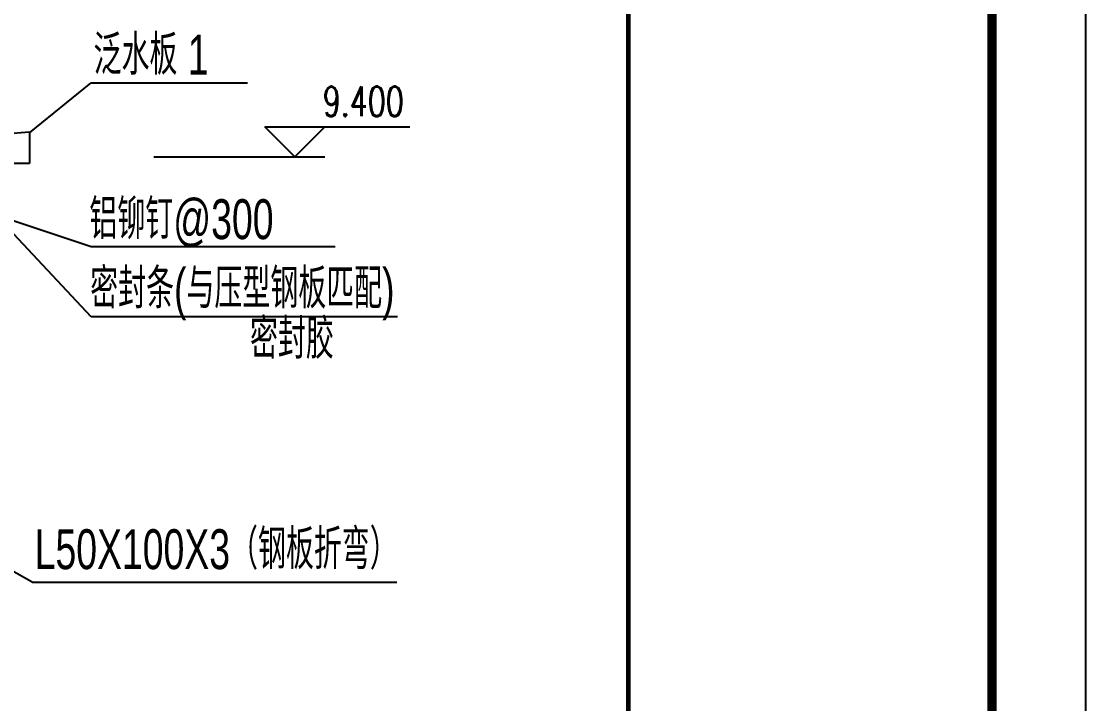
# Model space of a CAD drawing. Extents: x -21908402 to 2004492, y 83987 to 5079726.
# Drawn here: x 1883430 to 1900492, y 111185 to 122119 of the extents above; entities that cross this region are included whole.
import ezdxf

# ---------------------------------------------------------------- set-up
doc = ezdxf.new("R2010")
doc.units = 0
doc.header["$LTSCALE"] = 1000
doc.layers.get('0').update_dxf_attribs({"linetype": 'CONTINUOUS'})
for name, color, linetype in [('3', 123, 'CONTINUOUS'), ('PP-PM-TK', 7, 'CONTINUOUS'), ('PUB_DIM', 3, 'CONTINUOUS'), ('PUB_TEXT', 7, 'CONTINUOUS'), ('PUB_TITLE', 4, 'CONTINUOUS')]:
    doc.layers.add(name, color=color, linetype=linetype)
doc.styles.add('_TCH_DIM', font='SIMPLEX', dxfattribs={"bigfont": 'GBCBIG'})
doc.styles.add('SM', font='SIM08', dxfattribs={"width": 0.7, "height": 5, "bigfont": 'HZTXT'})

# ---------------------------------------------------------------- blocks, each defined once
blk = doc.blocks.new('TK')
at = {"layer": 'PP-PM-TK', "color": 4, "const_width": 74.2}
blk.add_lwpolyline([(1742537, 401993), (1742537, 341993)], dxfattribs=at)
blk = doc.blocks.new('H')
at = {"layer": '3', "color": 6}
for p, q in [((988773, -2467329), (989391, -2466828, 0)), ((989391, -2466828, 0), (990957, -2466828, 0)), ((986659, -2467503), (988773, -2467318)), ((988773, -2467318), (988773, -2467638)), ((988773, -2467638), (988581, -2467638)), ((989391, -2469173, 0), (988464, -2468186, 0)), ((989391, -2468470, 0), (988539, -2468189)), ((991836, -2468470, 0), (989391, -2468470, 0)), ((992459, -2469173, 0), (989391, -2469173, 0)), ((988798, -2471829), (986935, -2470783)), ((988798, -2471829), (992451, -2471829))]:
    blk.add_line(p, q, dxfattribs=at)
at = {"layer": 'PUB_DIM', "color": 6}
for p, q in [((991431, -2467569), (991131, -2467269)), ((991131, -2467269), (992581, -2467269)), ((991431, -2467569), (991731, -2467269)), ((990017, -2467569), (991731, -2467569))]:
    blk.add_line(p, q, dxfattribs=at)
at = {"layer": '3', "color": 6, "style": 'SM', "width": 0.7}
for s, p in [('泛水板 1', (989414, -2466748)), ('铝铆钉@300', (989372, -2468394, 0)), ('密封条(与压型钢板匹配)', (989380, -2469088, 0)), ('密封胶', (990981, -2469592, 0)), ('L50X100X3（钢板折弯）', (988824, -2471699))]:
    blk.add_text(s, height=400, dxfattribs=at).set_placement(p)
at = {"layer": 'PUB_TEXT', "color": 6, "style": '_TCH_DIM', "width": 0.705882}
blk.add_text('9.400', height=297.5, dxfattribs=at).set_placement((991711, -2467164))

msp = doc.modelspace()

# ---------------------------------------------------------------- linework, layer by layer
at = {"layer": 'PUB_TITLE'}
msp.add_lwpolyline([(1811391.5, 83987.2), (1900491.5, 83987.2), (1900491.5, 146987.2), (1811391.5, 146987.2)], close=True, dxfattribs=at)
at = {"layer": 'PUB_TITLE', "const_width": 150}
msp.add_lwpolyline([(1815141.5, 85487.2), (1898991.5, 85487.2), (1898991.5, 145487.2), (1815141.5, 145487.2)], close=True, dxfattribs=at)

# ---------------------------------------------------------------- block references
msp.add_blockref('TK', (150620.9, -256505.5))
at = {"xscale": 1.599999998928979, "yscale": 1.600000000209548, "zscale": 1.599999999994179}
msp.add_blockref('H', (301526, 4068059.1), dxfattribs=at)

doc.saveas('drawing.dxf')
